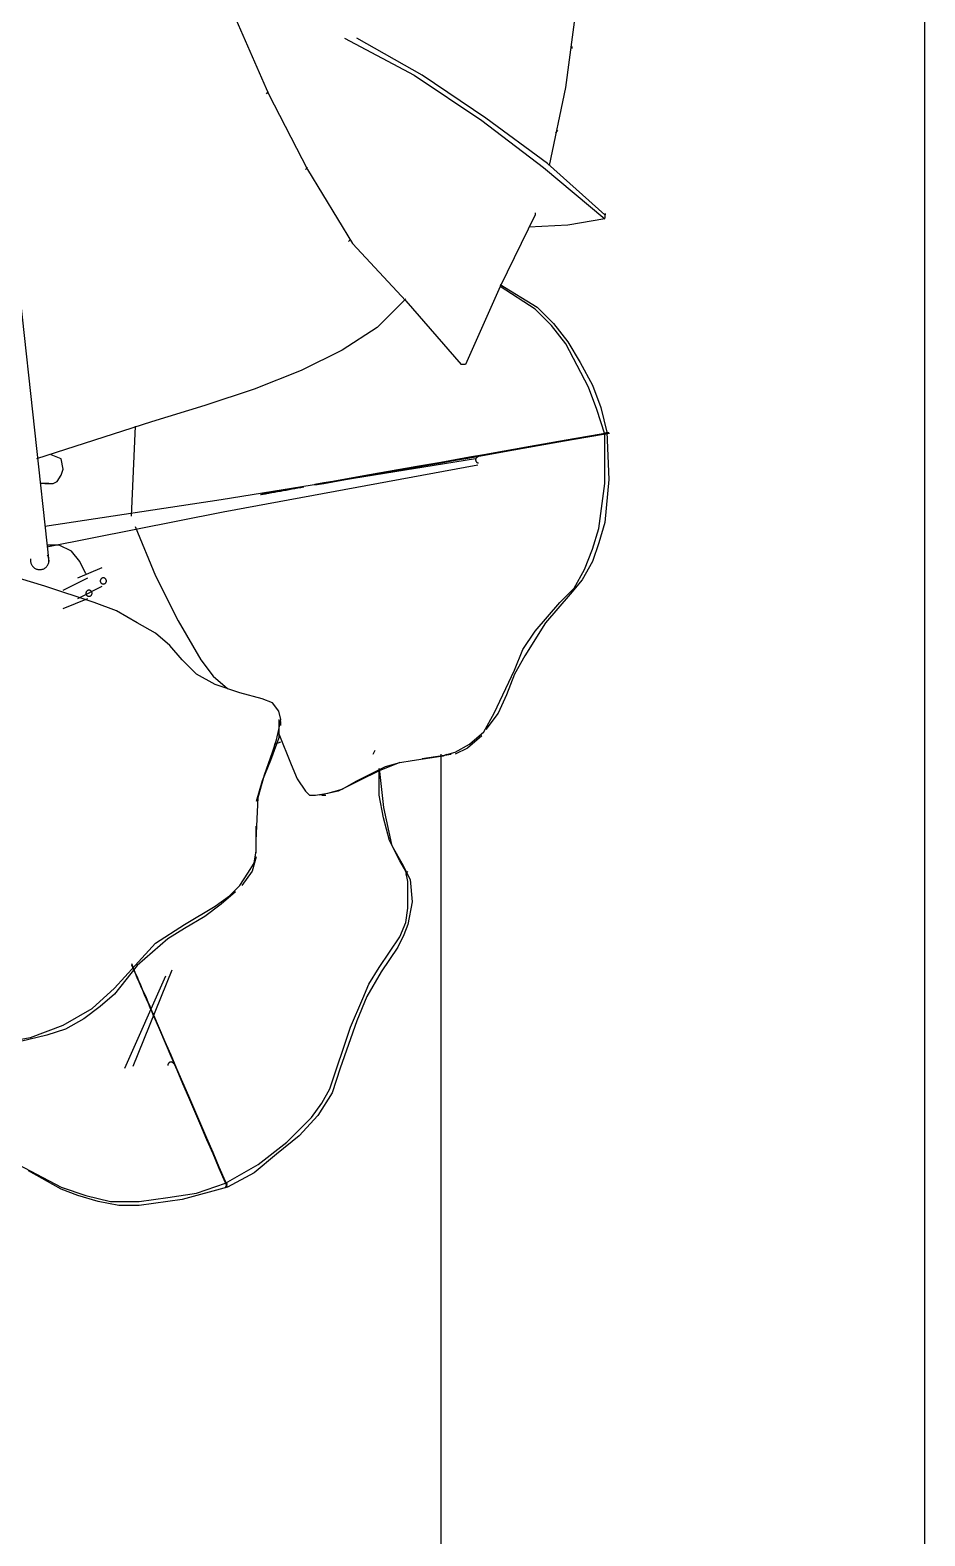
# Model space of a CAD drawing. Header units: millimetres. Extents: x 7649 to 34105, y 3983 to 25377.
# Drawn here: x 15785.8 to 16016.6, y 14705.2 to 15093.6 of the extents above; entities that cross this region are included whole.
import ezdxf

# ---------------------------------------------------------------- set-up
doc = ezdxf.new("R2010")
doc.units = ezdxf.units.MM

msp = doc.modelspace()

# ---------------------------------------------------------------- linework, layer by layer
at = {"layer": 'GEOMETRY', "color": 7}
for p, q in [((16016.64028, 14549.08472), (16016.64028, 15273.51389)), ((15838.31111, 15097.83056), (15847.30694, 15077.19306)), ((15924.03611, 15078.78056), (15926.68194, 15098.88889)), ((15866.88611, 15091.48056), (15884.87778, 15081.95556)), ((15886.99444, 15081.95556), (15870.06111, 15091.48056)), ((15925.62361, 15088.83472), (15925.62361, 15089.36389)), ((15884.87778, 15081.95556), (15902.34028, 15070.31389)), ((15903.39861, 15070.84306), (15886.99444, 15081.95556)), ((15919.80278, 15058.67222), (15924.03611, 15078.78056)), ((15846.77778, 15077.19306), (15847.30694, 15077.72222)), ((15847.30694, 15077.19306), (15857.36111, 15057.61389)), ((15902.34028, 15070.31389), (15918.21528, 15058.14306)), ((15919.27361, 15059.20139), (15903.39861, 15070.84306)), ((15921.39028, 15067.13889), (15921.91944, 15067.66806)), ((15934.09028, 15045.97222), (15919.27361, 15059.20139)), ((15856.83194, 15057.61389), (15857.36111, 15058.14306)), ((15857.36111, 15057.61389), (15869.00278, 15038.56389)), ((15918.21528, 15058.14306), (15934.09028, 15044.91389)), ((15916.09861, 15045.97222), (15907.10278, 15027.45139)), ((15924.56528, 15043.32639), (15914.51111, 15042.79722)), ((15916.09861, 15046.50139), (15916.09861, 15045.97222)), ((15934.09028, 15044.91389), (15924.56528, 15043.32639)), ((15934.09545, 15044.87978), (15934.10731, 15044.99631)), ((15934.10731, 15044.99631), (15934.11913, 15045.11284)), ((15934.11913, 15045.11284), (15934.13091, 15045.22938)), ((15934.13091, 15045.22938), (15934.14264, 15045.34591)), ((15934.14264, 15045.34591), (15934.15434, 15045.46244)), ((15934.15434, 15045.46244), (15934.16598, 15045.57897)), ((15934.16598, 15045.57897), (15934.17759, 15045.6955)), ((15934.17759, 15045.6955), (15934.18915, 15045.81203)), ((15934.18915, 15045.81203), (15934.20067, 15045.92856)), ((15934.20067, 15045.92856), (15934.21215, 15046.04509)), ((15934.21215, 15046.04509), (15934.22358, 15046.16162)), ((15934.22358, 15046.16162), (15934.23497, 15046.27815)), ((15867.94444, 15039.09306), (15868.47361, 15039.62222)), ((15869.00278, 15038.56389), (15882.76111, 15023.74722)), ((15907.10278, 15027.98056), (15916.62778, 15022.15972)), ((15783.27778, 15024.27639), (15790.68611, 14956.54306)), ((15882.76111, 15024.27639), (15875.35278, 15016.86806)), ((15882.76111, 15023.74722), (15897.04861, 15007.34306)), ((15907.10278, 15027.45139), (15898.10694, 15007.34306)), ((15916.09861, 15021.63056), (15907.10278, 15027.45139)), ((15920.33194, 15017.39722), (15916.09861, 15021.63056)), ((15916.62778, 15022.15972), (15920.86111, 15017.92639)), ((15875.35278, 15016.86806), (15866.35694, 15011.04722)), ((15924.03611, 15012.63472), (15920.33194, 15017.39722)), ((15920.86111, 15017.92639), (15924.56528, 15013.16389)), ((15929.85694, 15001.52222), (15924.03611, 15012.63472)), ((15924.56528, 15013.16389), (15927.74028, 15007.87222)), ((15866.35694, 15011.04722), (15855.77361, 15005.75556)), ((15855.77361, 15005.75556), (15843.60278, 15000.99306)), ((15898.10694, 15007.34306), (15897.04861, 15007.34306)), ((15927.74028, 15007.87222), (15930.91528, 15002.05139)), ((15843.60278, 15000.99306), (15830.90278, 14996.75972)), ((15931.97361, 14995.70139), (15929.85694, 15001.52222)), ((15930.91528, 15002.05139), (15933.03194, 14996.23056)), ((15830.90278, 14996.75972), (15817.14444, 14992.52639)), ((15934.09028, 14989.35139), (15931.97361, 14995.70139)), ((15933.03194, 14996.23056), (15934.61944, 14989.88056)), ((15817.14444, 14992.52639), (15787.51111, 14983.00139)), ((15812.91111, 14991.46806), (15812.38194, 14979.82639)), ((15930.08057, 14988.86674), (15926.09431, 14988.16331)), ((15926.20426, 14988.05888), (15930.19071, 14988.7613)), ((15934.10055, 14989.5761), (15930.08057, 14988.86674)), ((15930.19071, 14988.7613), (15934.21087, 14989.4697)), ((15934.61944, 14989.88056), (15934.09028, 14989.35139)), ((15934.09028, 14989.35139), (15934.61944, 14989.88056)), ((15934.09028, 14976.65139), (15934.09028, 14989.35139)), ((15934.18202, 14989.59019), (15934.09564, 14989.57495)), ((15934.26841, 14989.60543), (15934.18202, 14989.59019)), ((15934.20586, 14989.4691), (15934.29224, 14989.48432)), ((15934.35481, 14989.62068), (15934.26841, 14989.60543)), ((15934.29224, 14989.48432), (15934.37864, 14989.49954)), ((15934.44123, 14989.63593), (15934.35481, 14989.62068)), ((15934.37864, 14989.49954), (15934.46505, 14989.51477)), ((15934.52766, 14989.65118), (15934.44123, 14989.63593)), ((15934.46505, 14989.51477), (15934.55147, 14989.52999)), ((15934.61411, 14989.66643), (15934.52766, 14989.65118)), ((15934.55147, 14989.52999), (15934.63791, 14989.54523)), ((15934.70057, 14989.68169), (15934.61411, 14989.66643)), ((15934.61944, 14989.88056), (15935.14861, 14977.70972)), ((15934.63791, 14989.54523), (15934.72436, 14989.56046)), ((15934.78705, 14989.69695), (15934.70057, 14989.68169)), ((15934.72436, 14989.56046), (15934.81082, 14989.5757)), ((15934.87354, 14989.71221), (15934.78705, 14989.69695)), ((15934.81082, 14989.5757), (15934.8973, 14989.59093)), ((15934.96004, 14989.72748), (15934.87354, 14989.71221)), ((15934.8973, 14989.59093), (15934.9838, 14989.60618)), ((15935.04656, 14989.74274), (15934.96004, 14989.72748)), ((15934.9838, 14989.60618), (15935.07031, 14989.62142)), ((15935.1331, 14989.75801), (15935.04656, 14989.74274)), ((15935.07031, 14989.62142), (15935.15683, 14989.63667)), ((15935.15683, 14989.63667), (15935.24337, 14989.65192)), ((15910.48979, 14985.40946), (15906.67459, 14984.7361)), ((15906.7835, 14984.63721), (15910.59893, 14985.30939)), ((15914.33953, 14986.08888), (15910.48979, 14985.40946)), ((15910.59893, 14985.30939), (15914.44887, 14985.98767)), ((15918.22363, 14986.77436), (15914.33953, 14986.08888)), ((15914.44887, 14985.98767), (15918.33319, 14986.67204)), ((15922.14195, 14987.46584), (15918.22363, 14986.77436)), ((15918.33319, 14986.67204), (15922.2517, 14987.36245)), ((15926.09431, 14988.16331), (15922.14195, 14987.46584)), ((15922.2517, 14987.36245), (15926.20426, 14988.05888)), ((15793.86111, 14983.00139), (15791.21528, 14984.05972)), ((15794.39028, 14980.35556), (15793.86111, 14983.00139)), ((15900.75278, 14983.00139), (15835.13611, 14972.41806)), ((15901.28194, 14981.41389), (15835.66528, 14969.24306)), ((15885.624, 14981.02037), (15883.14318, 14980.58242)), ((15883.22756, 14980.48782), (15885.71997, 14980.92681)), ((15888.1221, 14981.46136), (15885.624, 14981.02037)), ((15885.71997, 14980.92681), (15888.22983, 14981.36889)), ((15891.76226, 14982.10394), (15888.1221, 14981.46136)), ((15888.22983, 14981.36889), (15891.87024, 14982.01012)), ((15895.43775, 14982.75273), (15891.76226, 14982.10394)), ((15891.87024, 14982.01012), (15895.54597, 14982.65759)), ((15899.1484, 14983.40771), (15895.43775, 14982.75273)), ((15895.54597, 14982.65759), (15899.25686, 14983.31129)), ((15902.89407, 14984.06884), (15899.1484, 14983.40771)), ((15899.25686, 14983.31129), (15903.00276, 14983.97117)), ((15900.75619, 14982.8124), (15900.75324, 14982.70705)), ((15900.75324, 14982.70705), (15900.7647, 14982.59975)), ((15900.77276, 14982.91471), (15900.75619, 14982.8124)), ((15900.76489, 14982.59871), (15900.78519, 14982.51218)), ((15900.80221, 14983.0129), (15900.77276, 14982.91471)), ((15900.78519, 14982.51218), (15900.8145, 14982.42976)), ((15900.84375, 14983.10587), (15900.80221, 14983.0129)), ((15900.8145, 14982.42976), (15900.85224, 14982.35196)), ((15900.89663, 14983.19252), (15900.84375, 14983.10587)), ((15900.85224, 14982.35196), (15900.89784, 14982.27931)), ((15900.96008, 14983.27176), (15900.89663, 14983.19252)), ((15900.89784, 14982.27931), (15900.95072, 14982.21233)), ((15900.95072, 14982.21233), (15901.01033, 14982.15155)), ((15901.03332, 14983.34249), (15900.96008, 14983.27176)), ((15901.01033, 14982.15155), (15901.07609, 14982.09748)), ((15901.1156, 14983.40363), (15901.03332, 14983.34249)), ((15901.07609, 14982.09748), (15901.14743, 14982.05064)), ((15901.20614, 14983.45408), (15901.1156, 14983.40363)), ((15901.14743, 14982.05064), (15901.22378, 14982.01156)), ((15901.30418, 14983.49275), (15901.20614, 14983.45408)), ((15901.22378, 14982.01156), (15901.30457, 14981.98076)), ((15901.40896, 14983.51854), (15901.30418, 14983.49275)), ((15901.30457, 14981.98076), (15901.38924, 14981.95876)), ((15901.38924, 14981.95876), (15901.47722, 14981.94609)), ((15906.67459, 14984.7361), (15902.89407, 14984.06884)), ((15903.00276, 14983.97117), (15906.7835, 14984.63721)), ((15791.74444, 14976.65139), (15792.80278, 14977.18056)), ((15792.80278, 14977.18056), (15793.86111, 14978.76806)), ((15793.86111, 14978.76806), (15794.39028, 14980.35556)), ((15812.38194, 14979.82639), (15811.85278, 14968.18472)), ((15861.58883, 14976.67711), (15863.92205, 14977.08796)), ((15863.92465, 14977.18922), (15861.60156, 14976.77901)), ((15863.92205, 14977.08796), (15866.27317, 14977.50197)), ((15866.26547, 14977.60256), (15863.92465, 14977.18922)), ((15868.62395, 14978.019), (15866.26547, 14977.60256)), ((15866.27317, 14977.50197), (15868.64211, 14977.91913)), ((15871.00005, 14978.43854), (15868.62395, 14978.019)), ((15868.64211, 14977.91913), (15871.02884, 14978.33943)), ((15873.39372, 14978.86117), (15871.00005, 14978.43854)), ((15871.02884, 14978.33943), (15873.43331, 14978.76287)), ((15875.80492, 14979.28688), (15873.39372, 14978.86117)), ((15873.43331, 14978.76287), (15875.85546, 14979.18944)), ((15878.23359, 14979.71566), (15875.80492, 14979.28688)), ((15875.85546, 14979.18944), (15878.29526, 14979.61913)), ((15880.6797, 14980.14751), (15878.23359, 14979.71566)), ((15878.29526, 14979.61913), (15880.75264, 14980.05192)), ((15883.14318, 14980.58242), (15880.6797, 14980.14751)), ((15880.75264, 14980.05192), (15883.22756, 14980.48782)), ((15935.14861, 14977.70972), (15934.09028, 14966.59722)), ((15789.09861, 14976.65139), (15788.56944, 14976.65139)), ((15789.62778, 14976.65139), (15789.09861, 14976.65139)), ((15790.15694, 14976.65139), (15789.62778, 14976.65139)), ((15789.62778, 14976.65139), (15791.74444, 14976.65139)), ((15790.68611, 14976.65139), (15790.15694, 14976.65139)), ((15845.27642, 14973.80514), (15845.45243, 14973.83612)), ((15845.45243, 14973.83612), (15845.62856, 14973.86713)), ((15845.64643, 14973.96125), (15845.49735, 14973.93492)), ((15845.62856, 14973.86713), (15845.8048, 14973.89815)), ((15845.7956, 14973.98759), (15845.64643, 14973.96125)), ((15845.94486, 14974.01396), (15845.7956, 14973.98759)), ((15845.8048, 14973.89815), (15845.98116, 14973.9292)), ((15846.09421, 14974.04033), (15845.94486, 14974.01396)), ((15845.98116, 14973.9292), (15846.15764, 14973.96027)), ((15846.24364, 14974.06673), (15846.09421, 14974.04033)), ((15846.15764, 14973.96027), (15846.33423, 14973.99136)), ((15846.39315, 14974.09313), (15846.24364, 14974.06673)), ((15846.33423, 14973.99136), (15846.51095, 14974.02246)), ((15846.54275, 14974.11956), (15846.39315, 14974.09313)), ((15846.51095, 14974.02246), (15846.68778, 14974.05359)), ((15846.69244, 14974.146), (15846.54275, 14974.11956)), ((15846.68778, 14974.05359), (15846.86473, 14974.08475)), ((15846.8422, 14974.17245), (15846.69244, 14974.146)), ((15846.99206, 14974.19892), (15846.8422, 14974.17245)), ((15846.86473, 14974.08475), (15847.04179, 14974.11592)), ((15847.14199, 14974.2254), (15846.99206, 14974.19892)), ((15847.04179, 14974.11592), (15847.21898, 14974.14711)), ((15847.29201, 14974.2519), (15847.14199, 14974.2254)), ((15847.21898, 14974.14711), (15847.39629, 14974.17832)), ((15847.9203, 14974.36287), (15847.29201, 14974.2519)), ((15847.39629, 14974.17832), (15848.13749, 14974.30881)), ((15848.55008, 14974.4741), (15847.9203, 14974.36287)), ((15848.13749, 14974.30881), (15848.88075, 14974.43966)), ((15849.18133, 14974.58559), (15848.55008, 14974.4741)), ((15848.88075, 14974.43966), (15849.62607, 14974.57087)), ((15849.81405, 14974.69734), (15849.18133, 14974.58559)), ((15849.62607, 14974.57087), (15850.37344, 14974.70245)), ((15850.44826, 14974.80935), (15849.81405, 14974.69734)), ((15850.37344, 14974.70245), (15851.12287, 14974.83439)), ((15851.08393, 14974.92161), (15850.44826, 14974.80935)), ((15851.72108, 14975.03414), (15851.08393, 14974.92161)), ((15851.12287, 14974.83439), (15851.87434, 14974.96669)), ((15852.35971, 14975.14693), (15851.72108, 14975.03414)), ((15851.87434, 14974.96669), (15852.62786, 14975.09935)), ((15852.9998, 14975.25997), (15852.35971, 14975.14693)), ((15852.62786, 14975.09935), (15853.38343, 14975.23238)), ((15853.64137, 14975.37328), (15852.9998, 14975.25997)), ((15853.38343, 14975.23238), (15854.14105, 14975.36577)), ((15854.28441, 14975.48684), (15853.64137, 14975.37328)), ((15854.14105, 14975.36577), (15854.90071, 14975.49952)), ((15854.92892, 14975.60066), (15854.28441, 14975.48684)), ((15854.90071, 14975.49952), (15855.66241, 14975.63363)), ((15855.66241, 14975.63363), (15856.42615, 14975.7681)), ((15859.27353, 14976.26944), (15861.58883, 14976.67711)), ((15861.60156, 14976.77901), (15859.29622, 14976.37191)), ((15932.50278, 14965.00972), (15934.09028, 14976.65139)), ((15835.13611, 14972.41806), (15789.62778, 14965.53889)), ((15835.66528, 14969.24306), (15790.15694, 14960.24722)), ((15812.91111, 14965.53889), (15818.20278, 14952.83889)), ((15934.09028, 14966.59722), (15932.50278, 14961.30556)), ((15930.91528, 14959.71806), (15932.50278, 14965.00972)), ((15793.33194, 14960.77639), (15790.15694, 14960.77639)), ((15790.35237, 14958.02344), (15790.2365, 14958.20016)), ((15790.45122, 14957.83903), (15790.35237, 14958.02344)), ((15790.53291, 14957.64811), (15790.45122, 14957.83903)), ((15790.59735, 14957.45186), (15790.53291, 14957.64811)), ((15796.50694, 14959.18889), (15793.33194, 14960.77639)), ((15798.62361, 14956.54306), (15796.50694, 14959.18889)), ((15928.79861, 14954.42639), (15930.91528, 14959.71806)), ((15932.50278, 14961.30556), (15930.91528, 14956.54306)), ((15789.62778, 14950.19306), (15775.34028, 14954.42639)), ((15785.93184, 14957.0056), (15785.92364, 14956.82299)), ((15785.92364, 14956.82299), (15785.9294, 14956.64134)), ((15785.9294, 14956.64134), (15785.9489, 14956.46141)), ((15785.95425, 14957.1884), (15785.93184, 14957.0056)), ((15785.9489, 14956.46141), (15785.9819, 14956.28396)), ((15785.9819, 14956.28396), (15786.02818, 14956.10974)), ((15786.02818, 14956.10974), (15786.08749, 14955.93952)), ((15786.08749, 14955.93952), (15786.1596, 14955.77406)), ((15786.1596, 14955.77406), (15786.24429, 14955.61411)), ((15786.24429, 14955.61411), (15786.34132, 14955.46043)), ((15786.34132, 14955.46043), (15786.45045, 14955.3138)), ((15786.45045, 14955.3138), (15786.57145, 14955.17495)), ((15786.57145, 14955.17495), (15786.70281, 14955.04586)), ((15786.70281, 14955.04586), (15786.84266, 14954.92816)), ((15786.84266, 14954.92816), (15786.99026, 14954.82212)), ((15786.99026, 14954.82212), (15787.14486, 14954.72802)), ((15787.14486, 14954.72802), (15787.30571, 14954.64614)), ((15787.30571, 14954.64614), (15787.47208, 14954.57676)), ((15787.47208, 14954.57676), (15787.64322, 14954.52015)), ((15787.64322, 14954.52015), (15787.81839, 14954.47659)), ((15787.81839, 14954.47659), (15787.99683, 14954.44637)), ((15787.99683, 14954.44637), (15788.17781, 14954.42976)), ((15788.17781, 14954.42976), (15788.36058, 14954.42703)), ((15788.36058, 14954.42703), (15788.5444, 14954.43847)), ((15788.54621, 14954.43865), (15788.75529, 14954.46935)), ((15788.75529, 14954.46935), (15788.95882, 14954.51789)), ((15788.95882, 14954.51789), (15789.15582, 14954.58357)), ((15789.15582, 14954.58357), (15789.34535, 14954.6657)), ((15789.34535, 14954.6657), (15789.52644, 14954.76359)), ((15789.52644, 14954.76359), (15789.69813, 14954.87653)), ((15789.69813, 14954.87653), (15789.85944, 14955.00385)), ((15789.85944, 14955.00385), (15790.00944, 14955.14483)), ((15790.00944, 14955.14483), (15790.14714, 14955.29879)), ((15790.14714, 14955.29879), (15790.27159, 14955.46504)), ((15790.27159, 14955.46504), (15790.38183, 14955.64288)), ((15790.38183, 14955.64288), (15790.47689, 14955.83161)), ((15790.47689, 14955.83161), (15790.55489, 14956.02801)), ((15790.55489, 14956.02801), (15790.61467, 14956.22852)), ((15790.6444, 14957.25145), (15790.59735, 14957.45186)), ((15790.61467, 14956.22852), (15790.65634, 14956.43196)), ((15790.67394, 14957.04808), (15790.6444, 14957.25145)), ((15790.65634, 14956.43196), (15790.68003, 14956.63716)), ((15790.68586, 14956.84292), (15790.67394, 14957.04808)), ((15790.68003, 14956.63716), (15790.68586, 14956.84292)), ((15798.09444, 14952.30972), (15804.44444, 14954.95556)), ((15800.21111, 14953.36806), (15798.62361, 14956.54306)), ((15926.15278, 14949.66389), (15928.79861, 14954.42639)), ((15930.91528, 14956.54306), (15928.26944, 14951.78056)), ((15802.32778, 14945.95972), (15789.62778, 14950.19306)), ((15794.39028, 14949.13472), (15800.74028, 14952.30972)), ((15798.09444, 14947.01806), (15804.44444, 14950.19306)), ((15803.92256, 14951.62396), (15803.91528, 14951.51628)), ((15803.91528, 14951.51567), (15803.92256, 14951.40799)), ((15803.9437, 14951.72722), (15803.92256, 14951.62396)), ((15803.92256, 14951.40799), (15803.9437, 14951.30472)), ((15803.97774, 14951.82514), (15803.9437, 14951.72722)), ((15803.9437, 14951.30472), (15803.97774, 14951.2068)), ((15804.02375, 14951.91677), (15803.97774, 14951.82514)), ((15803.97774, 14951.2068), (15804.02375, 14951.11518)), ((15804.08077, 14952.00115), (15804.02375, 14951.91677)), ((15804.02375, 14951.11518), (15804.08077, 14951.03079)), ((15804.14787, 14952.07735), (15804.08077, 14952.00115)), ((15804.08077, 14951.03079), (15804.14787, 14950.9546)), ((15804.22409, 14952.14441), (15804.14787, 14952.07735)), ((15804.14787, 14950.9546), (15804.22409, 14950.88753)), ((15804.3085, 14952.2014), (15804.22409, 14952.14441)), ((15804.22409, 14950.88753), (15804.3085, 14950.83054)), ((15804.40014, 14952.24738), (15804.3085, 14952.2014)), ((15804.3085, 14950.83054), (15804.40014, 14950.78457)), ((15804.49807, 14952.28138), (15804.40014, 14952.24738)), ((15804.40014, 14950.78457), (15804.49807, 14950.75056)), ((15804.60135, 14952.30248), (15804.49807, 14952.28138)), ((15804.49807, 14950.75056), (15804.60135, 14950.72946)), ((15804.70903, 14952.30972), (15804.60135, 14952.30248)), ((15804.60135, 14950.72946), (15804.70903, 14950.72222)), ((15804.81671, 14952.30248), (15804.70903, 14952.30972)), ((15804.70903, 14950.72222), (15804.81671, 14950.72946)), ((15804.91998, 14952.28138), (15804.81671, 14952.30248)), ((15804.81671, 14950.72946), (15804.91998, 14950.75056)), ((15805.01792, 14952.24738), (15804.91998, 14952.28138)), ((15804.91998, 14950.75056), (15805.01792, 14950.78457)), ((15805.10956, 14952.2014), (15805.01792, 14952.24738)), ((15805.01792, 14950.78457), (15805.10956, 14950.83054)), ((15805.19396, 14952.14441), (15805.10956, 14952.2014)), ((15805.10956, 14950.83054), (15805.19396, 14950.88753)), ((15805.27019, 14952.07735), (15805.19396, 14952.14441)), ((15805.19396, 14950.88753), (15805.27019, 14950.9546)), ((15805.33728, 14952.00115), (15805.27019, 14952.07735)), ((15805.27019, 14950.9546), (15805.33728, 14951.03079)), ((15805.39431, 14951.91677), (15805.33728, 14952.00115)), ((15805.33728, 14951.03079), (15805.39431, 14951.11518)), ((15805.44031, 14951.82514), (15805.39431, 14951.91677)), ((15805.39431, 14951.11518), (15805.44031, 14951.2068)), ((15805.47436, 14951.72722), (15805.44031, 14951.82514)), ((15805.44031, 14951.2068), (15805.47436, 14951.30472)), ((15805.49549, 14951.62396), (15805.47436, 14951.72722)), ((15805.47436, 14951.30472), (15805.49549, 14951.40799)), ((15805.50278, 14951.51628), (15805.49549, 14951.62396)), ((15805.49549, 14951.40799), (15805.50278, 14951.51567)), ((15818.20278, 14952.83889), (15824.02361, 14941.19722)), ((15928.26944, 14951.78056), (15925.09444, 14948.07639)), ((15794.39028, 14944.37222), (15800.74028, 14947.01806)), ((15800.21839, 14948.44896), (15800.21111, 14948.34128)), ((15800.21111, 14948.34067), (15800.21839, 14948.23299)), ((15800.23953, 14948.55222), (15800.21839, 14948.44896)), ((15800.21839, 14948.23299), (15800.23953, 14948.12972)), ((15800.27358, 14948.65014), (15800.23953, 14948.55222)), ((15800.23953, 14948.12972), (15800.27358, 14948.0318)), ((15800.31958, 14948.74177), (15800.27358, 14948.65014)), ((15800.27358, 14948.0318), (15800.31958, 14947.94018)), ((15800.37661, 14948.82615), (15800.31958, 14948.74177)), ((15800.31958, 14947.94018), (15800.37661, 14947.85579)), ((15800.4437, 14948.90235), (15800.37661, 14948.82615)), ((15800.37661, 14947.85579), (15800.4437, 14947.7796)), ((15800.51993, 14948.96941), (15800.4437, 14948.90235)), ((15800.4437, 14947.7796), (15800.51993, 14947.71253)), ((15800.60433, 14949.0264), (15800.51993, 14948.96941)), ((15800.51993, 14947.71253), (15800.60433, 14947.65554)), ((15800.69597, 14949.07238), (15800.60433, 14949.0264)), ((15800.60433, 14947.65554), (15800.69597, 14947.60957)), ((15800.7939, 14949.10638), (15800.69597, 14949.07238)), ((15800.69597, 14947.60957), (15800.7939, 14947.57556)), ((15800.89718, 14949.12748), (15800.7939, 14949.10638)), ((15800.7939, 14947.57556), (15800.89718, 14947.55446)), ((15801.00486, 14949.13472), (15800.89718, 14949.12748)), ((15800.89718, 14947.55446), (15801.00486, 14947.54722)), ((15801.11254, 14949.12748), (15801.00486, 14949.13472)), ((15801.00486, 14947.54722), (15801.11254, 14947.55446)), ((15801.21582, 14949.10638), (15801.11254, 14949.12748)), ((15801.11254, 14947.55446), (15801.21582, 14947.57556)), ((15801.31375, 14949.07238), (15801.21582, 14949.10638)), ((15801.21582, 14947.57556), (15801.31375, 14947.60957)), ((15801.40539, 14949.0264), (15801.31375, 14949.07238)), ((15801.31375, 14947.60957), (15801.40539, 14947.65554)), ((15801.4898, 14948.96941), (15801.40539, 14949.0264)), ((15801.40539, 14947.65554), (15801.4898, 14947.71253)), ((15801.56602, 14948.90235), (15801.4898, 14948.96941)), ((15801.4898, 14947.71253), (15801.56602, 14947.7796)), ((15801.63311, 14948.82615), (15801.56602, 14948.90235)), ((15801.56602, 14947.7796), (15801.63311, 14947.85579)), ((15801.69014, 14948.74177), (15801.63311, 14948.82615)), ((15801.63311, 14947.85579), (15801.69014, 14947.94018)), ((15801.73615, 14948.65014), (15801.69014, 14948.74177)), ((15801.69014, 14947.94018), (15801.73615, 14948.0318)), ((15801.77019, 14948.55222), (15801.73615, 14948.65014)), ((15801.73615, 14948.0318), (15801.77019, 14948.12972)), ((15801.79133, 14948.44896), (15801.77019, 14948.55222)), ((15801.77019, 14948.12972), (15801.79133, 14948.23299)), ((15801.79861, 14948.34128), (15801.79133, 14948.44896)), ((15801.79133, 14948.23299), (15801.79861, 14948.34067)), ((15808.14861, 14943.84306), (15802.32778, 14945.95972)), ((15916.09861, 14938.55139), (15922.44861, 14945.95972)), ((15925.09444, 14948.07639), (15918.74444, 14940.66806)), ((15922.44861, 14945.95972), (15926.15278, 14949.66389)), ((15813.44028, 14940.66806), (15808.14861, 14943.84306)), ((15818.20278, 14938.02222), (15813.44028, 14940.66806)), ((15824.02361, 14941.19722), (15829.84444, 14931.14306)), ((15912.92361, 14933.78889), (15916.09861, 14938.55139)), ((15918.74444, 14940.66806), (15913.45278, 14932.20139)), ((15821.90694, 14934.84722), (15818.20278, 14938.02222)), ((15825.08194, 14931.14306), (15821.90694, 14934.84722)), ((15828.78611, 14927.43889), (15825.08194, 14931.14306)), ((15829.84444, 14931.14306), (15833.01944, 14926.90972)), ((15910.80694, 14928.49722), (15912.92361, 14933.78889)), ((15913.45278, 14932.20139), (15910.80694, 14927.43889)), ((15833.54861, 14924.79306), (15828.78611, 14927.43889)), ((15833.01944, 14926.90972), (15836.72361, 14923.73472)), ((15905.51528, 14917.38472), (15910.80694, 14928.49722)), ((15910.80694, 14927.43889), (15908.69028, 14922.14722)), ((15839.89861, 14922.67639), (15833.54861, 14924.79306)), ((15845.71944, 14921.08889), (15839.89861, 14922.67639)), ((15848.36528, 14920.03056), (15845.71944, 14921.08889)), ((15849.95278, 14917.91389), (15848.36528, 14920.03056)), ((15908.69028, 14922.14722), (15906.57361, 14917.38472)), ((15850.48194, 14915.79722), (15849.95278, 14917.91389)), ((15849.95278, 14913.15139), (15850.48194, 14915.79722)), ((15849.95278, 14915.79722), (15849.95278, 14911.03472)), ((15850.48194, 14914.20972), (15850.48194, 14915.26806)), ((15902.86944, 14912.62222), (15905.51528, 14917.38472)), ((15906.57361, 14917.38472), (15903.39861, 14913.15139)), ((15849.95278, 14911.03472), (15847.83611, 14905.21389)), ((15849.42361, 14910.50556), (15849.95278, 14913.15139)), ((15849.95278, 14912.09306), (15853.12778, 14904.15556)), ((15902.34028, 14911.56389), (15898.63611, 14908.38889)), ((15899.16528, 14909.44722), (15902.86944, 14912.62222)), ((15846.24861, 14901.50972), (15848.36528, 14907.33056)), ((15848.36528, 14907.33056), (15849.42361, 14910.50556)), ((15848.89444, 14909.44722), (15850.48194, 14909.97639)), ((15874.29444, 14906.80139), (15874.82361, 14907.85972)), ((15891.75694, 14906.27222), (15895.46111, 14907.33056)), ((15895.46111, 14907.33056), (15899.16528, 14909.44722)), ((15898.63611, 14908.38889), (15895.46111, 14906.80139)), ((15847.83611, 14905.21389), (15845.71944, 14899.92222)), ((15853.12778, 14904.15556), (15854.71528, 14900.45139)), ((15870.06111, 14899.92222), (15877.46944, 14903.62639)), ((15881.17361, 14904.68472), (15875.88194, 14902.56806)), ((15877.46944, 14903.62639), (15881.17361, 14904.68472)), ((15881.17361, 14904.68472), (15884.34861, 14905.21389)), ((15884.34861, 14905.21389), (15891.75694, 14906.27222)), ((15886.99444, 14905.74306), (15894.40278, 14906.80139)), ((15891.75694, 14906.80139), (15891.75694, 14673.96806)), ((15892.28611, 14906.27222), (15893.34444, 14906.80139)), ((15845.71944, 14899.92222), (15844.13194, 14894.63056)), ((15844.66111, 14895.68889), (15846.24861, 14901.50972)), ((15854.71528, 14900.45139), (15856.83194, 14897.27639)), ((15870.59028, 14899.92222), (15865.29861, 14897.27639)), ((15866.35694, 14897.80556), (15870.06111, 14899.92222)), ((15875.88194, 14902.56806), (15870.59028, 14899.92222)), ((15875.88194, 14896.21806), (15875.88194, 14903.09722)), ((15875.88194, 14903.09722), (15876.94028, 14893.04306)), ((15844.13194, 14884.57639), (15844.66111, 14895.68889)), ((15856.83194, 14897.27639), (15857.89028, 14896.21806)), ((15857.89028, 14896.21806), (15859.47778, 14896.21806)), ((15859.47778, 14896.21806), (15862.65278, 14896.74722)), ((15865.29861, 14897.27639), (15860.53611, 14896.21806)), ((15861.06528, 14896.21806), (15862.12361, 14896.21806)), ((15862.65278, 14896.74722), (15866.35694, 14897.80556)), ((15876.94028, 14890.39722), (15875.88194, 14896.21806)), ((15876.94028, 14893.04306), (15879.05694, 14883.51806)), ((15844.13194, 14881.40139), (15844.13194, 14888.28056)), ((15878.52778, 14884.57639), (15876.94028, 14890.39722)), ((15844.13194, 14881.93056), (15844.13194, 14884.57639)), ((15881.17361, 14879.28472), (15878.52778, 14884.57639)), ((15844.13194, 14880.34306), (15843.07361, 14876.63889)), ((15843.60278, 14878.75556), (15844.13194, 14881.93056)), ((15844.13194, 14882.45972), (15844.13194, 14883.51806)), ((15879.58611, 14882.45972), (15881.70278, 14878.75556)), ((15839.89861, 14872.93472), (15842.01528, 14876.10972)), ((15843.07361, 14876.63889), (15840.42778, 14872.93472)), ((15842.01528, 14876.10972), (15843.60278, 14878.75556)), ((15882.76111, 14876.63889), (15881.17361, 14879.28472)), ((15881.70278, 14878.75556), (15883.81944, 14874.52222)), ((15883.29028, 14873.99306), (15882.76111, 14876.63889)), ((15882.76111, 14875.58056), (15883.29028, 14876.63889)), ((15837.25278, 14870.28889), (15839.89861, 14872.93472)), ((15883.29028, 14867.11389), (15883.29028, 14873.99306)), ((15883.81944, 14874.52222), (15884.34861, 14868.70139)), ((15833.54861, 14867.64306), (15837.25278, 14870.28889)), ((15838.84028, 14871.34722), (15835.13611, 14868.17222)), ((15884.34861, 14868.70139), (15883.29028, 14862.88056)), ((15825.61111, 14862.88056), (15833.54861, 14867.64306)), ((15830.90278, 14864.99722), (15825.61111, 14861.82222)), ((15835.13611, 14868.17222), (15830.90278, 14864.99722)), ((15882.76111, 14863.40972), (15883.29028, 14867.11389)), ((15818.20278, 14858.11806), (15825.61111, 14862.88056)), ((15825.61111, 14861.82222), (15821.37778, 14859.17639)), ((15881.17361, 14859.70556), (15882.76111, 14863.40972)), ((15883.29028, 14862.88056), (15882.23194, 14860.23472)), ((15812.91111, 14852.29722), (15818.20278, 14858.11806)), ((15821.37778, 14859.17639), (15813.44028, 14852.29722)), ((15875.88194, 14851.76806), (15881.17361, 14859.70556)), ((15880.64444, 14857.05972), (15876.41111, 14850.70972)), ((15882.23194, 14860.23472), (15880.64444, 14857.05972)), ((15807.61944, 14846.47639), (15812.91111, 14852.29722)), ((15813.44028, 14852.29722), (15807.61944, 14844.88889)), ((15810.26528, 14825.83889), (15820.84861, 14849.65139)), ((15811.96427, 14852.51417), (15812.43252, 14851.42681)), ((15812.49581, 14851.63687), (15812.02853, 14852.7207)), ((15812.38194, 14826.36806), (15822.43611, 14851.23889)), ((15812.43252, 14851.42681), (15812.90241, 14850.33564)), ((15812.96471, 14850.54926), (15812.49581, 14851.63687)), ((15812.90241, 14850.33564), (15813.37394, 14849.24066)), ((15813.43524, 14849.45788), (15812.96471, 14850.54926)), ((15813.37394, 14849.24066), (15813.84711, 14848.14189)), ((15813.9074, 14848.36272), (15813.43524, 14849.45788)), ((15876.41111, 14850.70972), (15872.70694, 14844.35972)), ((15873.23611, 14847.53472), (15875.88194, 14851.76806)), ((15801.79861, 14841.18472), (15807.61944, 14846.47639)), ((15813.84711, 14848.14189), (15814.32191, 14847.03933)), ((15814.38117, 14847.26379), (15813.9074, 14848.36272)), ((15814.32191, 14847.03933), (15814.79835, 14845.93298)), ((15814.85656, 14846.1611), (15814.38117, 14847.26379)), ((15814.79835, 14845.93298), (15815.27642, 14844.82286)), ((15815.33357, 14845.05466), (15814.85656, 14846.1611)), ((15815.8122, 14843.94446), (15815.33357, 14845.05466)), ((15871.64861, 14843.83056), (15873.23611, 14847.53472)), ((15794.39028, 14836.95139), (15801.79861, 14841.18472)), ((15803.91528, 14841.71389), (15799.68194, 14838.53889)), ((15807.61944, 14844.88889), (15803.91528, 14841.71389)), ((15815.27642, 14844.82286), (15815.75611, 14843.70896)), ((15815.75611, 14843.70896), (15816.23743, 14842.59129)), ((15816.29243, 14842.83052), (15815.8122, 14843.94446)), ((15816.23743, 14842.59129), (15816.72038, 14841.46986)), ((15816.77428, 14841.71283), (15816.29243, 14842.83052)), ((15816.72038, 14841.46986), (15817.20495, 14840.34467)), ((15817.25773, 14840.59141), (15816.77428, 14841.71283)), ((15868.47361, 14836.42222), (15871.64861, 14843.83056)), ((15872.70694, 14844.35972), (15870.06111, 14838.00972)), ((15799.68194, 14838.53889), (15794.91944, 14835.89306)), ((15817.20495, 14840.34467), (15817.69113, 14839.21572)), ((15817.74279, 14839.46626), (15817.25773, 14840.59141)), ((15817.70986, 14839.17224), (15819.17056, 14835.78048)), ((15819.20613, 14836.07182), (15817.74279, 14839.46626)), ((15870.06111, 14838.00972), (15865.82778, 14825.83889)), ((15776.92778, 14832.18889), (15785.92361, 14833.77639)), ((15790.15694, 14834.30556), (15779.04444, 14831.65972)), ((15785.92361, 14833.77639), (15794.39028, 14836.95139)), ((15794.91944, 14835.89306), (15790.15694, 14834.30556)), ((15819.17056, 14835.78048), (15820.64544, 14832.35587)), ((15820.68365, 14832.64443), (15819.20613, 14836.07182)), ((15863.18194, 14820.54722), (15868.47361, 14836.42222)), ((15820.64544, 14832.35587), (15822.13443, 14828.89854)), ((15822.17529, 14829.18424), (15820.68365, 14832.64443)), ((15821.38009, 14826.69403), (15821.37818, 14826.60658)), ((15821.37818, 14826.60658), (15821.38609, 14826.51805)), ((15821.39146, 14826.77975), (15821.38009, 14826.69403)), ((15821.41191, 14826.86305), (15821.39146, 14826.77975)), ((15821.44107, 14826.94325), (15821.41191, 14826.86305)), ((15821.47855, 14827.01969), (15821.44107, 14826.94325)), ((15821.52398, 14827.0917), (15821.47855, 14827.01969)), ((15821.57698, 14827.15858), (15821.52398, 14827.0917)), ((15821.63718, 14827.21968), (15821.57698, 14827.15858)), ((15821.7042, 14827.27431), (15821.63718, 14827.21968)), ((15821.77766, 14827.32181), (15821.7042, 14827.27431)), ((15821.85719, 14827.36149), (15821.77766, 14827.32181)), ((15821.95993, 14827.39776), (15821.85816, 14827.36191)), ((15822.06313, 14827.41915), (15821.95993, 14827.39776)), ((15822.16652, 14827.42658), (15822.06313, 14827.41915)), ((15822.13443, 14828.89854), (15823.63747, 14825.40865)), ((15822.26885, 14827.42053), (15822.16652, 14827.42658)), ((15823.68097, 14825.69139), (15822.17529, 14829.18424)), ((15822.36888, 14827.4015), (15822.26885, 14827.42053)), ((15822.46538, 14827.36999), (15822.36888, 14827.4015)), ((15822.55709, 14827.3265), (15822.46538, 14827.36999)), ((15822.64279, 14827.2715), (15822.55709, 14827.3265)), ((15822.72123, 14827.20551), (15822.64279, 14827.2715)), ((15822.79117, 14827.12902), (15822.72123, 14827.20551)), ((15822.85137, 14827.04251), (15822.79117, 14827.12902)), ((15822.90059, 14826.94649), (15822.85137, 14827.04251)), ((15825.20064, 14822.16605), (15823.68097, 14825.69139)), ((15865.82778, 14825.83889), (15863.71111, 14819.48889)), ((15823.63747, 14825.40865), (15825.1545, 14821.88635)), ((15825.1545, 14821.88635), (15826.68545, 14818.33177)), ((15826.73423, 14818.60835), (15825.20064, 14822.16605)), ((15826.68545, 14818.33177), (15828.23026, 14814.74508)), ((15828.28168, 14815.01844), (15826.73423, 14818.60835)), ((15863.71111, 14819.48889), (15860.00694, 14813.66806)), ((15861.06528, 14816.84306), (15863.18194, 14820.54722)), ((15828.23026, 14814.74508), (15829.78886, 14811.12641)), ((15829.84292, 14811.39648), (15828.28168, 14815.01844)), ((15858.41944, 14813.13889), (15861.06528, 14816.84306)), ((15829.78886, 14811.12641), (15831.3612, 14807.47592)), ((15831.41789, 14807.74261), (15829.84292, 14811.39648)), ((15852.06944, 14806.78889), (15858.41944, 14813.13889)), ((15860.00694, 14813.66806), (15855.24444, 14808.37639)), ((15831.3612, 14807.47592), (15832.9472, 14803.79375)), ((15833.00653, 14804.05699), (15831.41789, 14807.74261)), ((15844.66111, 14800.96806), (15852.06944, 14806.78889)), ((15855.24444, 14808.37639), (15849.42361, 14803.61389)), ((15832.9472, 14803.79375), (15834.54681, 14800.08006)), ((15834.60876, 14800.33976), (15833.00653, 14804.05699)), ((15849.42361, 14803.61389), (15843.60278, 14798.85139)), ((15782.74861, 14800.96806), (15793.86111, 14795.14722)), ((15793.86111, 14794.61806), (15785.39444, 14799.38056)), ((15834.54681, 14800.08006), (15836.15996, 14796.33499)), ((15836.22453, 14796.59107), (15834.60876, 14800.33976)), ((15836.19444, 14796.20556), (15844.66111, 14800.96806)), ((15843.60278, 14798.85139), (15836.72361, 14795.14722)), ((15793.86111, 14795.14722), (15800.21111, 14793.03056)), ((15798.09444, 14793.03056), (15793.86111, 14794.61806)), ((15836.72361, 14795.14722), (15825.08194, 14791.97222)), ((15828.78611, 14793.55972), (15836.19444, 14796.20556)), ((15836.17905, 14796.29137), (15836.21201, 14796.21485)), ((15836.72361, 14795.14722), (15836.19444, 14796.20556)), ((15836.19444, 14795.14722), (15836.72361, 14796.20556)), ((15836.21201, 14796.21485), (15836.24498, 14796.13831)), ((15836.257, 14796.51503), (15836.22228, 14796.59558)), ((15836.24498, 14796.13831), (15836.27796, 14796.06176)), ((15836.29172, 14796.43447), (15836.257, 14796.51503)), ((15836.27796, 14796.06176), (15836.31094, 14795.98519)), ((15836.32645, 14796.3539), (15836.29172, 14796.43447)), ((15836.31094, 14795.98519), (15836.34392, 14795.90861)), ((15836.36118, 14796.27332), (15836.32645, 14796.3539)), ((15836.34392, 14795.90861), (15836.37691, 14795.83202)), ((15836.39592, 14796.19272), (15836.36118, 14796.27332)), ((15836.37691, 14795.83202), (15836.40991, 14795.75541)), ((15836.43067, 14796.1121), (15836.39592, 14796.19272)), ((15836.40991, 14795.75541), (15836.44292, 14795.67879)), ((15836.46542, 14796.03148), (15836.43067, 14796.1121)), ((15836.44292, 14795.67879), (15836.47593, 14795.60216)), ((15836.50018, 14795.95084), (15836.46542, 14796.03148)), ((15836.47593, 14795.60216), (15836.50894, 14795.52551)), ((15836.53494, 14795.87018), (15836.50018, 14795.95084)), ((15836.50894, 14795.52551), (15836.54196, 14795.44885)), ((15836.56971, 14795.78951), (15836.53494, 14795.87018)), ((15836.54196, 14795.44885), (15836.57499, 14795.37218)), ((15836.60448, 14795.70883), (15836.56971, 14795.78951)), ((15836.63927, 14795.62814), (15836.60448, 14795.70883)), ((15803.38611, 14791.44306), (15798.09444, 14793.03056)), ((15800.21111, 14793.03056), (15806.56111, 14791.44306)), ((15808.67778, 14790.38472), (15803.38611, 14791.44306)), ((15806.56111, 14791.44306), (15813.96944, 14791.44306)), ((15813.96944, 14791.44306), (15821.37778, 14792.50139)), ((15825.08194, 14791.97222), (15813.96944, 14790.38472)), ((15821.37778, 14792.50139), (15828.78611, 14793.55972)), ((15813.96944, 14790.38472), (15808.67778, 14790.38472))]:
    msp.add_line(p, q, dxfattribs=at)

doc.saveas('drawing.dxf')
